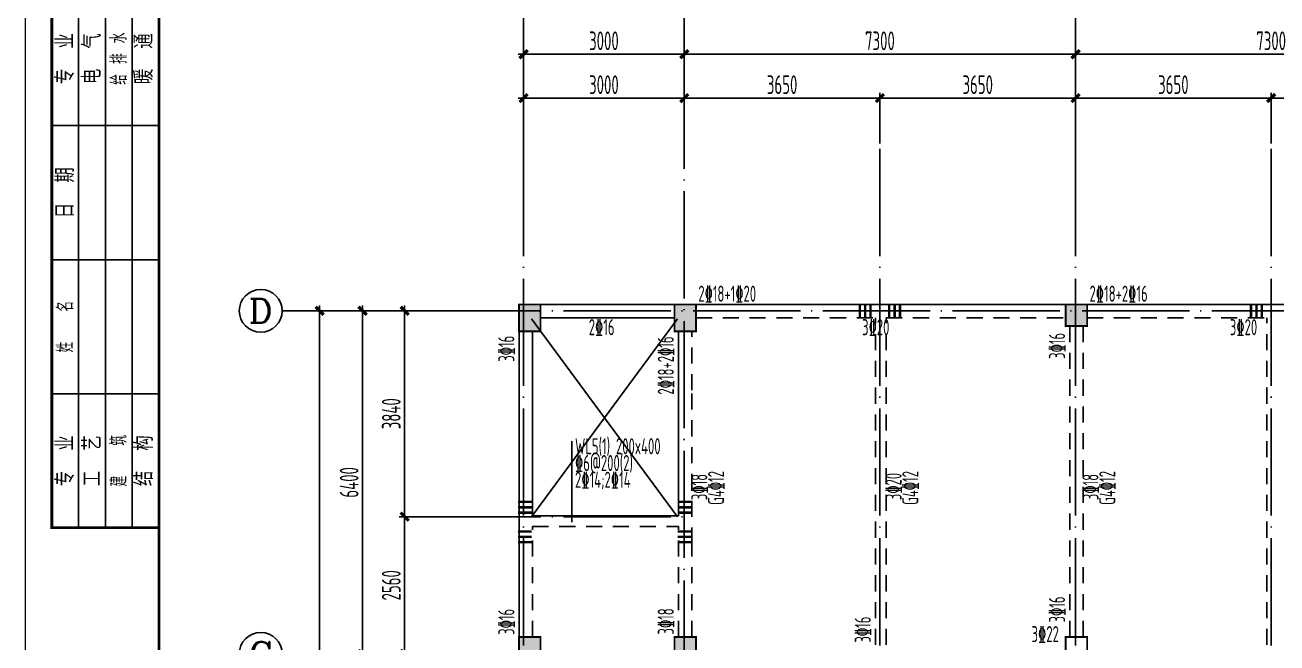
# Model space of a CAD drawing. Extents: x -472319 to -112444, y -516749 to -5704.
# Drawn here: x -218451 to -195091, y -302827 to -291302 of the extents above; entities that cross this region are included whole.
import ezdxf
from ezdxf.enums import TextEntityAlignment as Align

# ---------------------------------------------------------------- set-up
doc = ezdxf.new("R2010")
doc.units = 0
doc.header["$LTSCALE"] = 100
doc.header["$MEASUREMENT"] = 0
for name, pattern in [('3', [5, 3, -2]), ('CENTER', [2, 1.25, -0.25, 0.25, -0.25]), ('DOTE', [2.42, 2, -0.2, 0.02, -0.2])]:
    doc.linetypes.add(name, pattern=pattern)
for name, color, linetype in [('1301', 24, 'Continuous'), ('AXIS', 3, 'Continuous'), ('AXIS_TEXT', 7, 'Continuous'), ('DOTE', 1, 'CENTER'), ('FRAME', 3, 'Continuous'), ('S_BEAM', 4, 'Continuous'), ('S_BEAMDASH', 134, '3'), ('S_BEAMDIMLOCAL', 7, 'Continuous'), ('S_BEAMDIMLOCALVER', 7, 'Continuous'), ('S_BEAMDIMMASS', 2, 'Continuous'), ('S_CL', 2, 'Continuous'), ('S_SUBBEAMHOOP', 1, 'Continuous'), ('填充', 8, 'Continuous'), ('零厚板', 7, 'Continuous')]:
    doc.layers.add(name, color=color, linetype=linetype)
doc.styles.add('_TCH_AXIS', font='COMPLEX', dxfattribs={"bigfont": 'GBCBIG'})
doc.styles.add('COMPLEX', font='COMPLEX')
doc.styles.add('dxfs', font='txt.shx', dxfattribs={"width": 0.7, "bigfont": 'dxfs.shx'})
doc.styles.add('HZ', font='tssdeng.shx', dxfattribs={"width": 0.6, "height": 350, "bigfont": 'a.shx'})
doc.styles.get("Standard").update_dxf_attribs({"font": 'tssdeng.shx', "width": 0.6, "bigfont": 'a.shx'})
doc.dimstyles.new('DIMN', dxfattribs={"dimtxt": 350, "dimasz": 150, "dimexe": 100, "dimexo": 100, "dimgap": 75, "dimtad": 1, "dimdec": 0, "dimzin": 0, "dimdsep": 46, "dimtxsty": 'HZ', "dimblk": 'ARCHTICK', "dimcen": 0.09, "dimdle": 100, "dimclrd": 3, "dimclre": 3, "dimclrt": 7, "dimazin": 2, "dimtfac": 1, "dimtdec": 0, "dimtmove": 2, "dimatfit": 3, "dimldrblk": 'ARCHTICK', "dimfxl": 1, "dimtolj": 1, "dimtzin": 0, "dimarcsym": 0})

# ---------------------------------------------------------------- blocks, each defined once
blk = doc.blocks.new('_ArchTick')
at = {"color": 0, "linetype": 'ByBlock', "const_width": 0.4}
blk.add_lwpolyline([(-0.5, -0.5), (0.5, 0.5)], dxfattribs=at)
blk = doc.blocks.new('*D1474')
at = {"layer": 'AXIS', "color": 3, "lineweight": -2, "transparency": 16777216}
for p, q in [((-209149, -293513), (-209149, -291746)), ((-206149, -293513), (-206149, -291746)), ((-209249, -291846), (-206049, -291846))]:
    blk.add_line(p, q, dxfattribs=at)
at = {"layer": 'Defpoints', "color": 0, "transparency": 16777216}
for p in [(-206149, -291846), (-209149, -293613), (-206149, -293613)]:
    blk.add_point(p, dxfattribs=at)
at = {"layer": 'AXIS', "color": 3, "lineweight": -2, "transparency": 16777216, "xscale": 150, "yscale": 150, "zscale": 150, "rotation": 180}
blk.add_blockref('_ArchTick', (-209149, -291846), dxfattribs=at)
at = {"layer": 'AXIS', "color": 3, "lineweight": -2, "transparency": 16777216, "xscale": 150, "yscale": 150, "zscale": 150}
blk.add_blockref('_ArchTick', (-206149, -291846), dxfattribs=at)
at = {"layer": 'AXIS', "color": 7, "transparency": 16777216, "insert": (-207649, -291596), "char_height": 350, "attachment_point": 5, "style": 'HZ'}
blk.add_mtext('\\A1;3000', dxfattribs=at)
blk = doc.blocks.new('*D1475')
at = {"layer": 'AXIS', "color": 3, "lineweight": -2, "transparency": 16777216}
for p, q in [((-206149, -293513), (-206149, -291746)), ((-198849, -293513), (-198849, -291746)), ((-206249, -291846), (-198749, -291846))]:
    blk.add_line(p, q, dxfattribs=at)
at = {"layer": 'Defpoints', "color": 0, "transparency": 16777216}
for p in [(-198849, -291846), (-206149, -293613), (-198849, -293613)]:
    blk.add_point(p, dxfattribs=at)
at = {"layer": 'AXIS', "color": 3, "lineweight": -2, "transparency": 16777216, "xscale": 150, "yscale": 150, "zscale": 150, "rotation": 180}
blk.add_blockref('_ArchTick', (-206149, -291846), dxfattribs=at)
at = {"layer": 'AXIS', "color": 3, "lineweight": -2, "transparency": 16777216, "xscale": 150, "yscale": 150, "zscale": 150}
blk.add_blockref('_ArchTick', (-198849, -291846), dxfattribs=at)
at = {"layer": 'AXIS', "color": 7, "transparency": 16777216, "insert": (-202499, -291596), "char_height": 350, "attachment_point": 5, "style": 'HZ'}
blk.add_mtext('\\A1;7300', dxfattribs=at)
blk = doc.blocks.new('*D1476')
at = {"layer": 'AXIS', "color": 3, "lineweight": -2, "transparency": 16777216}
for p, q in [((-198849, -293513), (-198849, -291746)), ((-191549, -293513), (-191549, -291746)), ((-198949, -291846), (-191449, -291846))]:
    blk.add_line(p, q, dxfattribs=at)
at = {"layer": 'Defpoints', "color": 0, "transparency": 16777216}
for p in [(-191549, -291846), (-198849, -293613), (-191549, -293613)]:
    blk.add_point(p, dxfattribs=at)
at = {"layer": 'AXIS', "color": 3, "lineweight": -2, "transparency": 16777216, "xscale": 150, "yscale": 150, "zscale": 150, "rotation": 180}
blk.add_blockref('_ArchTick', (-198849, -291846), dxfattribs=at)
at = {"layer": 'AXIS', "color": 3, "lineweight": -2, "transparency": 16777216, "xscale": 150, "yscale": 150, "zscale": 150}
blk.add_blockref('_ArchTick', (-191549, -291846), dxfattribs=at)
at = {"layer": 'AXIS', "color": 7, "transparency": 16777216, "insert": (-195199, -291596), "char_height": 350, "attachment_point": 5, "style": 'HZ'}
blk.add_mtext('\\A1;7300', dxfattribs=at)
blk = doc.blocks.new('*D1484')
at = {"layer": 'AXIS', "color": 3, "lineweight": -2, "transparency": 16777216}
for p, q in [((-209249, -291046), (-149249, -291046)), ((-209149, -293513), (-209149, -290946)), ((-149349, -293513), (-149349, -290946))]:
    blk.add_line(p, q, dxfattribs=at)
at = {"layer": 'Defpoints', "color": 0, "transparency": 16777216}
for p in [(-149349, -291046), (-209149, -293613), (-149349, -293613)]:
    blk.add_point(p, dxfattribs=at)
at = {"layer": 'AXIS', "color": 3, "lineweight": -2, "transparency": 16777216, "xscale": 150, "yscale": 150, "zscale": 150, "rotation": 180}
blk.add_blockref('_ArchTick', (-209149, -291046), dxfattribs=at)
at = {"layer": 'AXIS', "color": 3, "lineweight": -2, "transparency": 16777216, "xscale": 150, "yscale": 150, "zscale": 150}
blk.add_blockref('_ArchTick', (-149349, -291046), dxfattribs=at)
at = {"layer": 'AXIS', "color": 7, "transparency": 16777216, "insert": (-179249, -290796), "char_height": 350, "attachment_point": 5, "style": 'HZ'}
blk.add_mtext('\\A1;59800', dxfattribs=at)
blk = doc.blocks.new('*D1487')
at = {"layer": 'AXIS', "color": 3, "lineweight": -2, "transparency": 16777216}
for p, q in [((-210923, -296632), (-212253, -296632)), ((-212153, -303132), (-212153, -296532)), ((-210923, -303032), (-212253, -303032))]:
    blk.add_line(p, q, dxfattribs=at)
at = {"layer": 'Defpoints', "color": 0, "transparency": 16777216}
for p in [(-212153, -296632), (-210823, -296632), (-210823, -303032)]:
    blk.add_point(p, dxfattribs=at)
at = {"layer": 'AXIS', "color": 3, "lineweight": -2, "transparency": 16777216, "xscale": 150, "yscale": 150, "zscale": 150}
for p, rotation in [((-212153, -296632), 90), ((-212153, -303032), 270)]:
    blk.add_blockref('_ArchTick', p, dxfattribs=dict(at, rotation=rotation))
at = {"layer": 'AXIS', "color": 7, "transparency": 16777216, "insert": (-212403, -299832), "char_height": 350, "attachment_point": 5, "rotation": 90, "style": 'HZ'}
blk.add_mtext('\\A1;6400', dxfattribs=at)
blk = doc.blocks.new('*D1488')
at = {"layer": 'AXIS', "color": 3, "lineweight": -2, "transparency": 16777216}
for p, q in [((-210923, -296632), (-213053, -296632)), ((-212953, -311532), (-212953, -296532)), ((-210923, -311432), (-213053, -311432))]:
    blk.add_line(p, q, dxfattribs=at)
at = {"layer": 'Defpoints', "color": 0, "transparency": 16777216}
for p in [(-212953, -296632), (-210823, -296632), (-210823, -311432)]:
    blk.add_point(p, dxfattribs=at)
at = {"layer": 'AXIS', "color": 3, "lineweight": -2, "transparency": 16777216, "xscale": 150, "yscale": 150, "zscale": 150}
for p, rotation in [((-212953, -296632), 90), ((-212953, -311432), 270)]:
    blk.add_blockref('_ArchTick', p, dxfattribs=dict(at, rotation=rotation))
at = {"layer": 'AXIS', "color": 7, "transparency": 16777216, "insert": (-213203, -304032), "char_height": 350, "attachment_point": 5, "rotation": 90, "style": 'HZ'}
blk.add_mtext('\\A1;14800', dxfattribs=at)
blk = doc.blocks.new('_AXISO')
blk.add_circle((0, 0), 0.5)
at = {"layer": 'AXIS_TEXT', "style": 'COMPLEX', "width": 1.041667}
blk.add_attdef('A', text='', height=0.56, dxfattribs=at).set_placement((-0.25, -0.28), (0.25, -0.28), align=Align.FIT)
blk = doc.blocks.new('A$C20674F94')
at = {"layer": 'FRAME', "lineweight": 18}
blk.add_line((0, 59400), (0, 0), dxfattribs=at)
at = {"layer": 'FRAME'}
blk.add_line((2500, 58400), (2500, 1000), dxfattribs=at)
at = {"layer": 'FRAME', "const_width": 50}
for points in [[(2500, 58400), (500, 58400), (500, 35900), (2500, 35900)], [(2500, 58400), (83100, 58400), (83100, 1000), (2500, 1000), (2500, 58400)]]:
    blk.add_lwpolyline(points, dxfattribs=at)
at = {"layer": 'FRAME'}
for points in [[(1000, 35900), (1000, 58400)], [(1500, 35900), (1500, 58400)], [(2000, 35900), (2000, 58400)], [(2500, 43400), (500, 43400)], [(2500, 40900), (500, 40900)], [(2500, 38400), (500, 38400)]]:
    blk.add_lwpolyline(points, dxfattribs=at)
at = {"layer": 'FRAME', "char_height": 300, "attachment_point": 5, "rotation": 90, "style": 'dxfs'}
for s, insert, width in [('{\\f宋体|b0|i0|c134|p2;专\\Ftxt.shx,dxfs.shx|c134;  \\f宋体|b0|i0|c134|p2;业}', (750, 44650), 1203.38), ('{\\f宋体|b0|i0|c134|p2;电\\Ftxt.shx,dxfs.shx|c134;  \\f宋体|b0|i0|c134|p2;气}', (1250, 44650), 1182.38), ('给 排 水', (1750, 44650), 1352.62), ('{\\f宋体|b0|i0|c134|p2;暖\\Ftxt.shx,dxfs.shx|c134;  \\f宋体|b0|i0|c134|p2;通}', (2220, 44650), 1200.75), ('{\\f宋体|b0|i0|c134|p2;日\\Ftxt.shx,dxfs.shx|c134;  \\f宋体|b0|i0|c134|p2;期}', (750, 42150), 1132.5), ('姓   名', (750, 39650), 1185), ('建   筑', (1750, 37150), 1206), ('{\\f宋体|b0|i0|c134|p2;专\\Ftxt.shx,dxfs.shx|c134;  \\f宋体|b0|i0|c134|p2;业}', (750, 37150), 1203.38), ('{\\f宋体|b0|i0|c134|p2;工\\Ftxt.shx,dxfs.shx|c134;  \\f宋体|b0|i0|c134|p2;艺}', (1250, 37150), 1177.12), ('{\\f宋体|b0|i0|c134|p2;结\\Ftxt.shx,dxfs.shx|c134;  \\f宋体|b0|i0|c134|p2;构\\P}', (2220, 37150), 1192.88)]:
    blk.add_mtext(s, dxfattribs=dict(at, insert=insert, width=width))
blk = doc.blocks.new('*D1500')
at = {"layer": '1301', "color": 3, "lineweight": -2, "transparency": 16777216}
for p, q in [((-211367, -300372), (-211367, -303132)), ((-210496, -300472), (-211467, -300472)), ((-210475, -303032), (-211467, -303032))]:
    blk.add_line(p, q, dxfattribs=at)
at = {"layer": 'Defpoints', "color": 0, "transparency": 16777216}
for p in [(-210396, -300472), (-211367, -303032), (-210375, -303032)]:
    blk.add_point(p, dxfattribs=at)
at = {"layer": '1301', "color": 3, "lineweight": -2, "transparency": 16777216, "xscale": 150, "yscale": 150, "zscale": 150}
for p, rotation in [((-211367, -300472), 90), ((-211367, -303032), 270)]:
    blk.add_blockref('_ArchTick', p, dxfattribs=dict(at, rotation=rotation))
at = {"layer": '1301', "color": 7, "transparency": 16777216, "insert": (-211617, -301752), "char_height": 350, "attachment_point": 5, "rotation": 90, "style": 'HZ'}
blk.add_mtext('\\A1;2560', dxfattribs=at)
blk = doc.blocks.new('*D1507')
at = {"layer": '1301', "color": 3, "lineweight": -2, "transparency": 16777216}
for p, q in [((-191449, -292664), (-195299, -292664)), ((-195199, -293513), (-195199, -292564)), ((-191549, -293513), (-191549, -292564))]:
    blk.add_line(p, q, dxfattribs=at)
at = {"layer": 'Defpoints', "color": 0, "transparency": 16777216}
for p in [(-195199, -292664), (-195199, -293613), (-191549, -293613)]:
    blk.add_point(p, dxfattribs=at)
at = {"layer": '1301', "color": 3, "lineweight": -2, "transparency": 16777216, "xscale": 150, "yscale": 150, "zscale": 150, "rotation": 180}
blk.add_blockref('_ArchTick', (-195199, -292664), dxfattribs=at)
at = {"layer": '1301', "color": 3, "lineweight": -2, "transparency": 16777216, "xscale": 150, "yscale": 150, "zscale": 150}
blk.add_blockref('_ArchTick', (-191549, -292664), dxfattribs=at)
at = {"layer": '1301', "color": 7, "transparency": 16777216, "insert": (-193374, -292414), "char_height": 350, "attachment_point": 5, "style": 'HZ'}
blk.add_mtext('\\A1;3650', dxfattribs=at)
blk = doc.blocks.new('*D1508')
at = {"layer": '1301', "color": 3, "lineweight": -2, "transparency": 16777216}
for p, q in [((-198949, -292664), (-195099, -292664)), ((-198849, -293513), (-198849, -292564)), ((-195199, -293513), (-195199, -292564))]:
    blk.add_line(p, q, dxfattribs=at)
at = {"layer": 'Defpoints', "color": 0, "transparency": 16777216}
for p in [(-195199, -292664), (-198849, -293613), (-195199, -293613)]:
    blk.add_point(p, dxfattribs=at)
at = {"layer": '1301', "color": 3, "lineweight": -2, "transparency": 16777216, "xscale": 150, "yscale": 150, "zscale": 150, "rotation": 180}
blk.add_blockref('_ArchTick', (-198849, -292664), dxfattribs=at)
at = {"layer": '1301', "color": 3, "lineweight": -2, "transparency": 16777216, "xscale": 150, "yscale": 150, "zscale": 150}
blk.add_blockref('_ArchTick', (-195199, -292664), dxfattribs=at)
at = {"layer": '1301', "color": 7, "transparency": 16777216, "insert": (-197024, -292414), "char_height": 350, "attachment_point": 5, "style": 'HZ'}
blk.add_mtext('\\A1;3650', dxfattribs=at)
blk = doc.blocks.new('*D1509')
at = {"layer": '1301', "color": 3, "lineweight": -2, "transparency": 16777216}
for p, q in [((-198749, -292664), (-202599, -292664)), ((-202499, -293513), (-202499, -292564)), ((-198849, -293513), (-198849, -292564))]:
    blk.add_line(p, q, dxfattribs=at)
at = {"layer": 'Defpoints', "color": 0, "transparency": 16777216}
for p in [(-202499, -292664), (-202499, -293613), (-198849, -293613)]:
    blk.add_point(p, dxfattribs=at)
at = {"layer": '1301', "color": 3, "lineweight": -2, "transparency": 16777216, "xscale": 150, "yscale": 150, "zscale": 150, "rotation": 180}
blk.add_blockref('_ArchTick', (-202499, -292664), dxfattribs=at)
at = {"layer": '1301', "color": 3, "lineweight": -2, "transparency": 16777216, "xscale": 150, "yscale": 150, "zscale": 150}
blk.add_blockref('_ArchTick', (-198849, -292664), dxfattribs=at)
at = {"layer": '1301', "color": 7, "transparency": 16777216, "insert": (-200674, -292414), "char_height": 350, "attachment_point": 5, "style": 'HZ'}
blk.add_mtext('\\A1;3650', dxfattribs=at)
blk = doc.blocks.new('*D1510')
at = {"layer": '1301', "color": 3, "lineweight": -2, "transparency": 16777216}
for p, q in [((-206249, -292664), (-202399, -292664)), ((-206149, -293513), (-206149, -292564)), ((-202499, -293513), (-202499, -292564))]:
    blk.add_line(p, q, dxfattribs=at)
at = {"layer": 'Defpoints', "color": 0, "transparency": 16777216}
for p in [(-202499, -292664), (-206149, -293613), (-202499, -293613)]:
    blk.add_point(p, dxfattribs=at)
at = {"layer": '1301', "color": 3, "lineweight": -2, "transparency": 16777216, "xscale": 150, "yscale": 150, "zscale": 150, "rotation": 180}
blk.add_blockref('_ArchTick', (-206149, -292664), dxfattribs=at)
at = {"layer": '1301', "color": 3, "lineweight": -2, "transparency": 16777216, "xscale": 150, "yscale": 150, "zscale": 150}
blk.add_blockref('_ArchTick', (-202499, -292664), dxfattribs=at)
at = {"layer": '1301', "color": 7, "transparency": 16777216, "insert": (-204324, -292414), "char_height": 350, "attachment_point": 5, "style": 'HZ'}
blk.add_mtext('\\A1;3650', dxfattribs=at)
blk = doc.blocks.new('*D1514')
at = {"layer": 'Defpoints', "color": 0, "transparency": 16777216}
for p in [(-210613, -296632), (-211367, -300472), (-210613, -300472)]:
    blk.add_point(p, dxfattribs=at)
at = {"layer": '填充', "color": 3, "lineweight": -2, "transparency": 16777216}
for p, q in [((-210713, -296632), (-211467, -296632)), ((-211367, -296532), (-211367, -300572)), ((-210713, -300472), (-211467, -300472))]:
    blk.add_line(p, q, dxfattribs=at)
at = {"layer": '填充', "color": 3, "lineweight": -2, "transparency": 16777216, "xscale": 150, "yscale": 150, "zscale": 150}
for p, rotation in [((-211367, -296632), 90), ((-211367, -300472), 270)]:
    blk.add_blockref('_ArchTick', p, dxfattribs=dict(at, rotation=rotation))
at = {"layer": '填充', "color": 7, "transparency": 16777216, "insert": (-211617, -298552), "char_height": 350, "attachment_point": 5, "rotation": 90, "style": 'HZ'}
blk.add_mtext('\\A1;3840', dxfattribs=at)
blk = doc.blocks.new('*D1820')
at = {"layer": '1301', "color": 3, "lineweight": -2, "transparency": 16777216}
for p, q in [((-206049, -292664), (-209249, -292664)), ((-209149, -293513), (-209149, -292564)), ((-206149, -293513), (-206149, -292564))]:
    blk.add_line(p, q, dxfattribs=at)
at = {"layer": 'Defpoints', "color": 0, "transparency": 16777216}
for p in [(-209149, -292664), (-209149, -293613), (-206149, -293613)]:
    blk.add_point(p, dxfattribs=at)
at = {"layer": '1301', "color": 3, "lineweight": -2, "transparency": 16777216, "xscale": 150, "yscale": 150, "zscale": 150, "rotation": 180}
blk.add_blockref('_ArchTick', (-209149, -292664), dxfattribs=at)
at = {"layer": '1301', "color": 3, "lineweight": -2, "transparency": 16777216, "xscale": 150, "yscale": 150, "zscale": 150}
blk.add_blockref('_ArchTick', (-206149, -292664), dxfattribs=at)
at = {"layer": '1301', "color": 7, "transparency": 16777216, "insert": (-207649, -292414), "char_height": 350, "attachment_point": 5, "style": 'HZ'}
blk.add_mtext('\\A1;3000', dxfattribs=at)

msp = doc.modelspace()

# ---------------------------------------------------------------- hatches: boundary and pattern name
at = {"layer": 'S_CL'}
h = msp.add_hatch(dxfattribs=at)
h.set_pattern_fill('ANSI31', color=256)
h.set_pattern_definition([(45, (208106.50008, 334625.4994), (-0.088388347648, 0.088388347648), [])])
h.paths.add_polyline_path([(-205931.83, -297014.891), (-205931.83, -296514.891), (-206331.83, -296514.891), (-206331.83, -297014.891)])
h.paths.add_polyline_path([(-205931.83, -303114.892), (-205931.83, -302714.892), (-206331.83, -302714.892), (-206331.83, -303114.892)])
h.paths.add_polyline_path([(-205931.83, -305314.892), (-205931.83, -304914.892), (-206331.83, -304914.892), (-206331.83, -305314.892)])
h.paths.add_polyline_path([(-205931.83, -311514.892), (-205931.83, -311014.892), (-206331.83, -311014.892), (-206331.83, -311514.892)])
h.paths.add_polyline_path([(-208831.83, -297014.891), (-208831.83, -296514.891), (-209231.83, -296514.891), (-209231.83, -297014.891)])
h.paths.add_polyline_path([(-208831.83, -303114.892), (-208831.83, -302714.892), (-209231.83, -302714.892), (-209231.83, -303114.892)])
h.paths.add_polyline_path([(-208831.83, -305314.892), (-208831.83, -304914.892), (-209231.83, -304914.892), (-209231.83, -305314.892)])
h.paths.add_polyline_path([(-208831.83, -311514.892), (-208831.83, -311014.892), (-209231.83, -311014.892), (-209231.83, -311514.892)])
h.paths.add_polyline_path([(-149231.828, -311514.892), (-149231.828, -311014.892), (-149631.828, -311014.892), (-149631.828, -311514.892)])
h.paths.add_polyline_path([(-152131.828, -311514.892), (-152131.828, -311014.892), (-152531.828, -311014.892), (-152531.828, -311514.892)])
h.paths.add_polyline_path([(-159431.828, -311514.892), (-159431.828, -311114.892), (-159831.828, -311114.892), (-159831.828, -311514.892)])
h.paths.add_polyline_path([(-166731.828, -311514.892), (-166731.828, -311114.892), (-167131.828, -311114.892), (-167131.828, -311514.892)])
h.paths.add_polyline_path([(-174031.828, -311514.892), (-174031.828, -311014.892), (-174431.828, -311014.892), (-174431.828, -311514.892)])
h.paths.add_polyline_path([(-184031.83, -311514.892), (-184031.83, -311014.892), (-184431.83, -311014.892), (-184431.83, -311514.892)])
h.paths.add_polyline_path([(-191331.83, -311514.892), (-191331.83, -311114.892), (-191731.83, -311114.892), (-191731.83, -311514.892)])
h.paths.add_polyline_path([(-198631.83, -311514.892), (-198631.83, -311114.892), (-199031.83, -311114.892), (-199031.83, -311514.892)])
h.paths.add_polyline_path([(-149231.828, -297014.891), (-149231.828, -296514.891), (-149631.828, -296514.891), (-149631.828, -297014.891)])
h.paths.add_polyline_path([(-149231.828, -303114.892), (-149231.828, -302714.892), (-149631.828, -302714.892), (-149631.828, -303114.892)])
h.paths.add_polyline_path([(-149231.828, -305314.892), (-149231.828, -304914.892), (-149631.828, -304914.892), (-149631.828, -305314.892)])
h.paths.add_polyline_path([(-152131.828, -297014.891), (-152131.828, -296514.891), (-152531.828, -296514.891), (-152531.828, -297014.891)])
h.paths.add_polyline_path([(-152131.828, -303114.892), (-152131.828, -302714.892), (-152531.828, -302714.892), (-152531.828, -303114.892)])
h.paths.add_polyline_path([(-152131.828, -305314.892), (-152131.828, -304914.892), (-152531.828, -304914.892), (-152531.828, -305314.892)])
h.paths.add_polyline_path([(-159431.828, -296914.891), (-159431.828, -296514.891), (-159831.828, -296514.891), (-159831.828, -296914.891)])
h.paths.add_polyline_path([(-166731.828, -296914.891), (-166731.828, -296514.891), (-167131.828, -296514.891), (-167131.828, -296914.891)])
h.paths.add_polyline_path([(-174031.828, -296914.891), (-174031.828, -296514.891), (-174431.828, -296514.891), (-174431.828, -296914.891)])
h.paths.add_polyline_path([(-177031.828, -297014.891), (-177031.828, -296514.891), (-177431.828, -296514.891), (-177431.828, -297014.891)])
h.paths.add_polyline_path([(-184031.83, -297014.891), (-184031.83, -296514.891), (-184431.83, -296514.891), (-184431.83, -297014.891)])
h.paths.add_polyline_path([(-191331.83, -296914.891), (-191331.83, -296514.891), (-191731.83, -296514.891), (-191731.83, -296914.891)])
h.paths.add_polyline_path([(-198631.83, -296914.891), (-198631.83, -296514.891), (-199031.83, -296514.891), (-199031.83, -296914.891)])
h.paths.add_polyline_path([(-166731.828, -303114.892), (-166731.828, -302714.892), (-167131.828, -302714.892), (-167131.828, -303114.892)])
h.paths.add_polyline_path([(-166731.828, -305314.892), (-166731.828, -304914.892), (-167131.828, -304914.892), (-167131.828, -305314.892)])
h.paths.add_polyline_path([(-174031.828, -303114.892), (-174031.828, -302714.892), (-174431.828, -302714.892), (-174431.828, -303114.892)])
h.paths.add_polyline_path([(-174031.828, -305314.892), (-174031.828, -304914.892), (-174431.828, -304914.892), (-174431.828, -305314.892)])
h.paths.add_polyline_path([(-177031.828, -303114.892), (-177031.828, -302614.892), (-177431.828, -302614.892), (-177431.828, -303114.892)])
h.paths.add_polyline_path([(-184031.83, -303114.892), (-184031.83, -302614.892), (-184431.83, -302614.892), (-184431.83, -303114.892)])
h.paths.add_polyline_path([(-184031.83, -305314.892), (-184031.83, -304914.892), (-184431.83, -304914.892), (-184431.83, -305314.892)])
h.paths.add_polyline_path([(-191331.83, -303114.892), (-191331.83, -302714.892), (-191731.83, -302714.892), (-191731.83, -303114.892)])
h.paths.add_polyline_path([(-191331.83, -305314.892), (-191331.83, -304914.892), (-191731.83, -304914.892), (-191731.83, -305314.892)])

# ---------------------------------------------------------------- linework, layer by layer
at = {"layer": 'AXIS'}
for p, q in [((-209149.329, -293612.742), (-209149.329, -290681.947)), ((-206149.329, -293612.742), (-206149.329, -290681.947)), ((-198849.329, -293612.742), (-198849.329, -290681.947)), ((-210823.148, -296632.39), (-213653.148, -296632.39))]:
    msp.add_line(p, q, dxfattribs=at)
at = {"layer": 'DOTE', "linetype": 'DOTE', "ltscale": 10}
for p, q in [((-209149.329, -293612.742), (-209149.329, -315762.782)), ((-206149.329, -315762.782), (-206149.329, -293612.742)), ((-202499.329, -293612.742), (-202499.329, -315762.782)), ((-198849.329, -293612.742), (-198849.329, -315762.782)), ((-195199.329, -293612.742), (-195199.329, -315762.782)), ((-210823.148, -296632.39), (-147530.518, -296632.39)), ((-210823.148, -300472.39), (-206149.329, -300472.39))]:
    msp.add_line(p, q, dxfattribs=at)
at = {"layer": 'S_BEAM'}
for p, q in [((-208831.83, -296514.891), (-206331.83, -296514.891)), ((-205931.83, -296514.891), (-202481.83, -296514.891)), ((-202481.83, -296514.891), (-199031.83, -296514.891)), ((-198631.83, -296514.891), (-195181.83, -296514.891)), ((-195181.83, -296514.891), (-191731.83, -296514.891)), ((-208831.83, -296764.891), (-206331.83, -296764.891)), ((-209231.83, -298114.891), (-209231.83, -297014.891)), ((-208981.83, -298014.891), (-208981.83, -297014.891)), ((-206256.83, -298014.891), (-206256.83, -297014.891)), ((-208981.83, -300454.891), (-208981.83, -298014.891)), ((-206256.83, -300454.891), (-206256.83, -298014.891)), ((-209231.83, -300974.892), (-209231.83, -298114.891)), ((-208981.83, -300454.891), (-206256.83, -300454.891)), ((-209231.83, -302714.892), (-209231.83, -300974.892))]:
    msp.add_line(p, q, dxfattribs=at)
at = {"layer": 'S_BEAMDASH'}
for p, q in [((-205931.83, -296764.891), (-202581.83, -296764.891)), ((-202581.83, -302864.892), (-202581.83, -296764.891)), ((-202381.83, -302864.892), (-202381.83, -296764.891)), ((-202381.83, -296764.891), (-199031.83, -296764.891)), ((-198631.83, -296764.891), (-195281.83, -296764.891)), ((-195281.83, -302864.892), (-195281.83, -296764.891)), ((-206006.83, -298114.891), (-206006.83, -297014.891)), ((-198956.83, -302714.892), (-198956.83, -296914.891)), ((-198706.83, -302714.892), (-198706.83, -296914.891)), ((-206006.83, -300974.892), (-206006.83, -298114.891)), ((-208981.83, -302714.892), (-208981.83, -300654.891)), ((-208981.83, -300654.891), (-206256.83, -300654.891)), ((-206256.83, -302714.892), (-206256.83, -300654.891)), ((-206006.83, -302714.892), (-206006.83, -300974.892))]:
    msp.add_line(p, q, dxfattribs=at)
at = {"layer": 'S_BEAMDIMMASS'}
msp.add_line((-208249.331, -300572.391), (-208249.331, -299066.141), dxfattribs=at)
at = {"layer": 'S_CL', "const_width": 35}
for points in [[(-208831.83, -297014.891), (-208831.83, -296514.891), (-209231.83, -296514.891), (-209231.83, -297014.891)], [(-205931.83, -297014.891), (-205931.83, -296514.891), (-206331.83, -296514.891), (-206331.83, -297014.891)], [(-198631.83, -296914.891), (-198631.83, -296514.891), (-199031.83, -296514.891), (-199031.83, -296914.891)], [(-208831.83, -303114.892), (-208831.83, -302714.892), (-209231.83, -302714.892), (-209231.83, -303114.892)], [(-205931.83, -303114.892), (-205931.83, -302714.892), (-206331.83, -302714.892), (-206331.83, -303114.892)], [(-198631.83, -303114.892), (-198631.83, -302714.892), (-199031.83, -302714.892), (-199031.83, -303114.892)]]:
    msp.add_lwpolyline(points, close=True, dxfattribs=at)
at = {"layer": 'S_SUBBEAMHOOP', "const_width": 44.9}
for points in [[(-202874.331, -296514.891), (-202874.331, -296764.891)], [(-202774.331, -296514.891), (-202774.331, -296764.891)], [(-202674.331, -296514.891), (-202674.331, -296764.891)], [(-202324.331, -296514.891), (-202324.331, -296764.891)], [(-202224.331, -296514.891), (-202224.331, -296764.891)], [(-202124.331, -296514.891), (-202124.331, -296764.891)], [(-195574.331, -296514.891), (-195574.331, -296764.891)], [(-195474.331, -296514.891), (-195474.331, -296764.891)], [(-195374.331, -296514.891), (-195374.331, -296764.891)], [(-209249.331, -300197.391), (-208999.331, -300197.391)], [(-206274.331, -300197.391), (-206024.331, -300197.391)], [(-209249.331, -300297.391), (-208999.331, -300297.391)], [(-209249.331, -300397.391), (-208999.331, -300397.391)], [(-206274.331, -300297.391), (-206024.331, -300297.391)], [(-206274.331, -300397.391), (-206024.331, -300397.391)], [(-209249.331, -300747.391), (-208999.331, -300747.391)], [(-209249.331, -300847.391), (-208999.331, -300847.391)], [(-206274.331, -300747.391), (-206024.331, -300747.391)], [(-206274.331, -300847.391), (-206024.331, -300847.391)], [(-209249.331, -300947.391), (-208999.331, -300947.391)], [(-206274.331, -300947.391), (-206024.331, -300947.391)]]:
    msp.add_lwpolyline(points, dxfattribs=at)
at = {"layer": '零厚板'}
for p, q in [((-208999.331, -296782.39), (-206274.331, -300472.39)), ((-206274.331, -296782.39), (-208999.331, -300472.39))]:
    msp.add_line(p, q, dxfattribs=at)

# ---------------------------------------------------------------- block references
at = {"layer": 'AXIS'}
ref = msp.add_blockref('_AXISO', (-214053.148, -296632.39), dxfattribs=dict(at, xscale=800, yscale=800, zscale=800))
ref.add_attrib('A', 'D', dxfattribs={"layer": 'AXIS_TEXT', "height": 452.548, "style": '_TCH_AXIS', "width": 1.235294}).set_placement((-214279.422, -296858.665), (-213826.874, -296858.665), align=Align.FIT)
ref = msp.add_blockref('_AXISO', (-214053.148, -303032.39), dxfattribs=dict(at, xscale=800, yscale=800, zscale=800))
ref.add_attrib('A', 'C', dxfattribs={"layer": 'AXIS_TEXT', "height": 452.548, "style": '_TCH_AXIS', "width": 1.4}).set_placement((-214279.422, -303258.665), (-213826.874, -303258.665), align=Align.FIT)
at = {"layer": '填充'}
msp.add_blockref('A$C20674F94', (-218450.5, -336578.5), dxfattribs=at)

# ---------------------------------------------------------------- texts
at = {"layer": 'S_BEAMDIMLOCAL', "width": 0.6}
for s, p in [('2%%13218+1%%13220', (-205888.081, -296462.39)), ('2%%13218+2%%13216', (-198588.081, -296462.39)), ('2\x8416', (-207931.831, -297087.39)), ('3\x8420', (-202831.831, -297087.39)), ('3\x8420', (-195969.331, -297087.39)), ('3\x8422', (-199669.581, -302812.391))]:
    msp.add_text(s, height=300, dxfattribs=at).set_placement(p)
at = {"layer": 'S_BEAMDIMLOCALVER', "width": 0.6}
for s, rotation, p in [('3%%13216', 90.0000046, (-209319.331, -297582.14)), ('2%%13218+2%%13216', 90, (-206344.331, -298195.64)), ('3\x8416', 90, (-199044.331, -297529.14)), ('3\x8418', 90, (-205719.331, -300164.39)), ('G4\x8412', 90, (-205406.831, -300252.39)), ('3\x8420', 90, (-202094.331, -300164.89)), ('G4\x8412', 90, (-201781.831, -300252.39)), ('3\x8418', 90, (-198419.331, -300164.89)), ('G4\x8412', 90, (-198106.831, -300252.39)), ('3\x8416', 90, (-199044.331, -302445.141)), ('3\x8416', 90, (-209319.331, -302676.641)), ('3\x8418', 90, (-206344.331, -302671.141)), ('3\x8416', 90, (-202669.331, -302821.141))]:
    msp.add_text(s, height=300, rotation=rotation, dxfattribs=at).set_placement(p)
at = {"layer": 'S_BEAMDIMMASS', "width": 0.6}
for s, p in [('WL5(1) 200x400', (-208188.081, -299308.641)), ('\x846@200(2)', (-208188.081, -299621.141)), ('2\x8414;2\x8414', (-208188.081, -299933.641))]:
    msp.add_text(s, height=300, dxfattribs=at).set_placement(p)

# ---------------------------------------------------------------- dimensions: what is measured, and where the dimension line sits
at = {"layer": '1301', "color": 7}
for base, p1, p2, picture, middle in [((-209149.329, -292664), (-206149.329, -293612.742), (-209149.329, -293612.742), '*D1820', (-207649.329, -292414)), ((-202499.329, -292664), (-198849.329, -293612.742), (-202499.329, -293612.742), '*D1509', (-200674.329, -292414)), ((-195199.329, -292664), (-191549.329, -293612.742), (-195199.329, -293612.742), '*D1507', (-193374.329, -292414))]:
    dim = msp.add_linear_dim(base=base, p1=p1, p2=p2, dimstyle='DIMN', override={"dimfxl": 100}, dxfattribs=at)
    dim.commit()
    dim.dimension.update_dxf_attribs({"geometry": picture, "text_midpoint": middle})
for base, p1, p2, angle, picture, middle in [((-202499.329, -292664), (-206149.329, -293612.742), (-202499.329, -293612.742), 180, '*D1510', (-204324.329, -292414)), ((-195199.329, -292664), (-198849.329, -293612.742), (-195199.329, -293612.742), 180, '*D1508', (-197024.329, -292414)), ((-211367.065, -303032.39), (-210396.065, -300472.39), (-210374.893, -303032.39), 90, '*D1500', (-211617.065, -301752.39))]:
    dim = msp.add_linear_dim(base=base, p1=p1, p2=p2, angle=angle, dimstyle='DIMN', override={"dimfxl": 100}, dxfattribs=at)
    dim.commit()
    dim.dimension.update_dxf_attribs({"geometry": picture, "text_midpoint": middle})
at = {"layer": 'AXIS'}
for p1, p2, distance, picture, middle in [((-209149.329, -293612.742), (-149349.329, -293612.742), 2566.5, '*D1484', (-179249.329, -290796.242)), ((-209149.329, -293612.742), (-206149.329, -293612.742), 1766.5, '*D1474', (-207649.329, -291596.242)), ((-206149.329, -293612.742), (-198849.329, -293612.742), 1766.5, '*D1475', (-202499.329, -291596.242)), ((-198849.329, -293612.742), (-191549.329, -293612.742), 1766.5, '*D1476', (-195199.329, -291596.242)), ((-210823.148, -311432.39), (-210823.148, -296632.39), 2130, '*D1488', (-213203.148, -304032.39)), ((-210823.148, -303032.39), (-210823.148, -296632.39), 1330, '*D1487', (-212403.148, -299832.39))]:
    dim = msp.add_aligned_dim(p1=p1, p2=p2, distance=distance, dimstyle='DIMN', dxfattribs=at)
    dim.commit()
    dim.dimension.update_dxf_attribs({"geometry": picture, "text_midpoint": middle})
at = {"layer": '填充', "color": 7}
dim = msp.add_linear_dim(base=(-211367.065, -300472.39), p1=(-210613.065, -296632.39), p2=(-210613.065, -300472.39), angle=90, dimstyle='DIMN', override={"dimfxl": 100}, dxfattribs=at)
dim.commit()
dim.dimension.update_dxf_attribs({"geometry": '*D1514', "text_midpoint": (-211617.065, -298552.39)})

doc.saveas('drawing.dxf')
